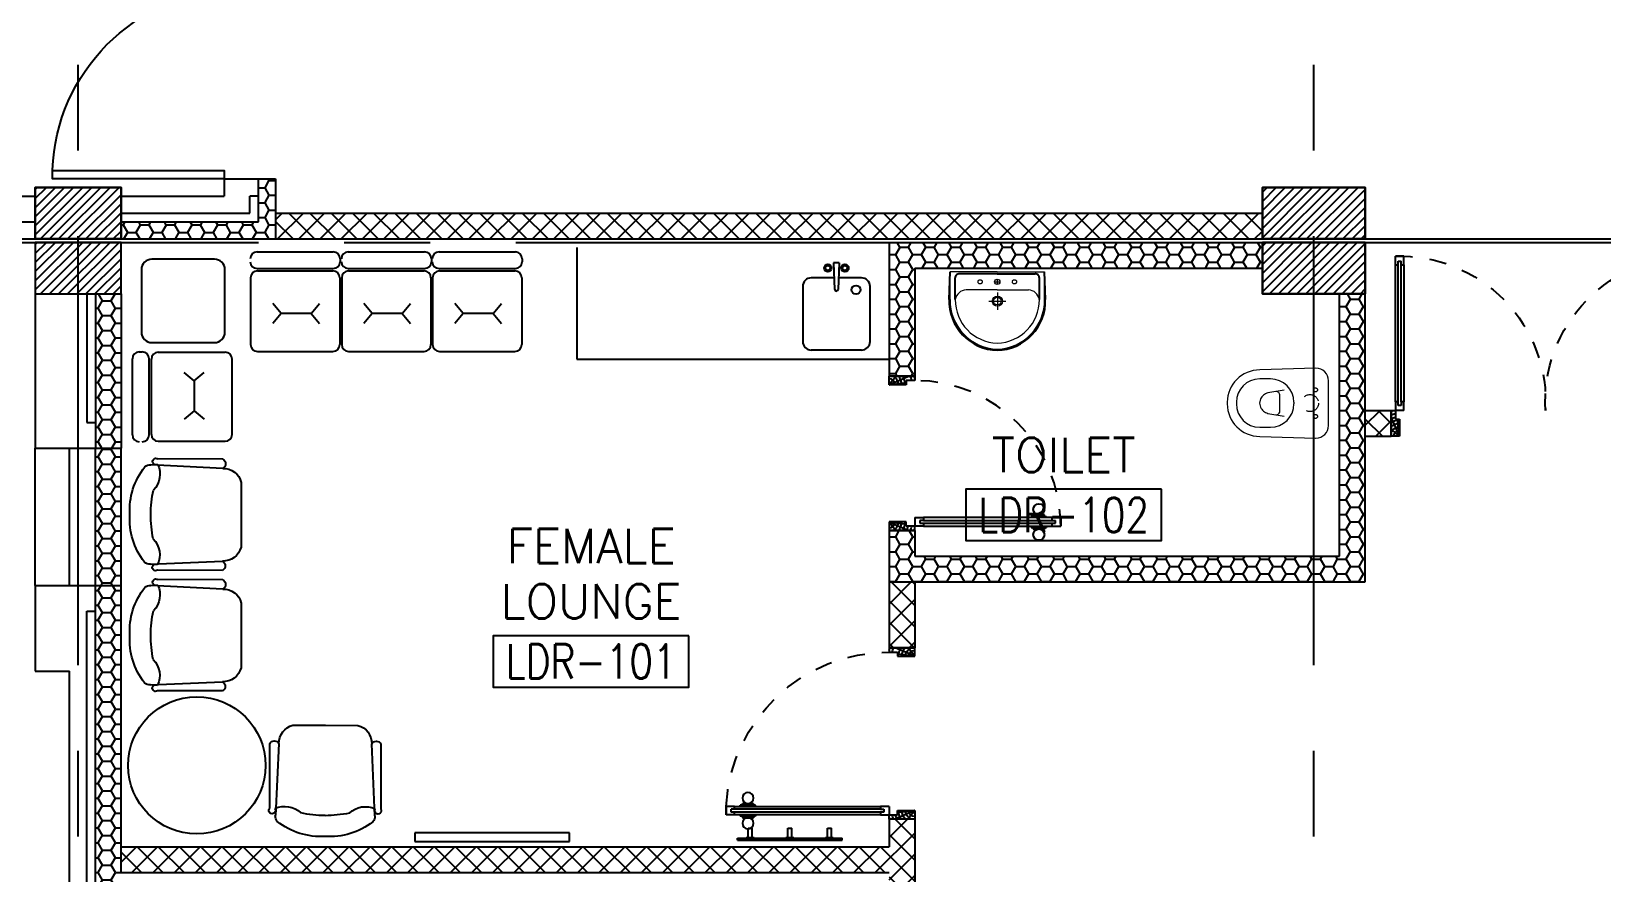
# Model space of a CAD drawing. Extents: x 275967.8 to 276060, y 57291.9 to 57371.4.
# Drawn here: x 275978.06 to 275987.21, y 57322.69 to 57327.59 of the extents above; entities that cross this region are included whole.
import ezdxf
from ezdxf.enums import TextEntityAlignment as Align

# ---------------------------------------------------------------- set-up
doc = ezdxf.new("R2010")
doc.units = 0
doc.header["$MEASUREMENT"] = 0
for name, pattern in [('CENTERX2', [4, 2.5, -0.5, 0.5, -0.5]), ('DASHED', [0.75, 0.5, -0.25]), ('HIDDEN', [0.375, 0.25, -0.125]), ('HIDDEN2', [0.1875, 0.125, -0.0625])]:
    doc.linetypes.add(name, pattern=pattern)
doc.layers.get('0').update_dxf_attribs({"linetype": 'CONTINUOUS'})
for name, color, linetype in [('AXES', 11, 'CENTERX2'), ('COL', 5, 'CONTINUOUS'), ('DOOR', 7, 'CONTINUOUS'), ('FIX', 3, 'CONTINUOUS'), ('HAT', 8, 'CONTINUOUS'), ('INSUL', 4, 'CONTINUOUS'), ('ME-FIX', 3, 'CONTINUOUS'), ('NON-MEDICAL', 5, 'CONTINUOUS'), ('RM-BOX', 4, 'CONTINUOUS'), ('RM-NAME', 2, 'CONTINUOUS'), ('RM-NO', 2, 'CONTINUOUS'), ('ROOF', 7, 'CONTINUOUS'), ('WALL', 2, 'CONTINUOUS'), ('WallType', 11, 'CONTINUOUS'), ('WallType2', 3, 'CONTINUOUS'), ('WIN', 3, 'CONTINUOUS')]:
    doc.layers.add(name, color=color, linetype=linetype)
doc.styles.add('ROMANS', font='ROMANS.shx', dxfattribs={"width": 0.6})
pattern_1 = [(0, (-141853.12112, 13831.888605), (0.075, 0.04330127), [0.05, -0.1]), (120, (-141853.12112, 13831.888605), (-0.074999999836, 0.043301270284), [0.05, -0.1]), (60, (-141853.12112, 13831.888605), (1.64e-10, 0.086602540284), [-0.1, 0.05])]
pattern_2 = [(0, (0, 0), (0.075, 0.04330127), [0.05, -0.1]), (120, (0, 0), (-0.074999999836, 0.043301270284), [0.05, -0.1]), (60, (0, 0), (1.64e-10, 0.086602540284), [-0.1, 0.05])]
pattern_3 = [(45, (0, 0), (-0.061871843354, 0.061871843354), []), (135, (0, 0), (-0.061871843354, -0.061871843354), [])]

# ---------------------------------------------------------------- blocks, each defined once
blk = doc.blocks.new('RM1')
at = {"layer": 'RM-BOX'}
blk.add_lwpolyline([(569.9, -200), (-569.9, -200), (-569.9, -500), (569.9, -500)], close=True, dxfattribs=at)
at = {"layer": 'RM-NAME', "style": 'ROMANS'}
for tag, p in [('ROOMNAME1', (0, 323.8)), ('ROOMNAME2', (0, 0))]:
    blk.add_attdef(tag, text='', height=200, dxfattribs=at).set_placement(p, align=Align.MIDDLE)
at = {"layer": 'RM-NO', "style": 'ROMANS', "width": 0.8}
blk.add_attdef('ROOMNO', text='', height=200, dxfattribs=at).set_placement((0, -350), align=Align.MIDDLE)
blk = doc.blocks.new('DOOR90')
at = {"layer": 'DOOR', "color": 0, "linetype": 'ByBlock'}
for p, q in [((-150, 0), (-150, -25)), ((-150, 0), (0, 0)), ((0, -50), (0, 0)), ((-1000, -25), (-1000, -75)), ((-1000, -75), (-1000, -25)), ((-950, -25), (-1000, -25)), ((-950, -75), (-1000, -75)), ((-970, -42), (-970, -58)), ((-950, -42), (-970, -42)), ((-950, -58), (-970, -58)), ((-950, -25), (-950, -42)), ((-950, -58), (-950, -75)), ((-917.6, -25), (-917.6, -17.8)), ((-827.6, -17.8), (-917.6, -17.8)), ((-917.6, -75), (-917.6, -82.2)), ((-827.6, -82.2), (-917.6, -82.2)), ((-905, -17.8), (-905, -8.8)), ((-905, -8.8), (-840.2, -8.8)), ((-905, -17.8), (-840.2, -17.8)), ((-905, -82.2), (-905, -91.2)), ((-905, -82.2), (-840.2, -82.2)), ((-905, -91.2), (-840.2, -91.2)), ((-840.2, -17.8), (-840.2, -8.8)), ((-840.2, -82.2), (-840.2, -91.2)), ((-827.6, -25), (-827.6, -17.8)), ((-827.6, -75), (-827.6, -82.2)), ((-200, -42), (-200, -25)), ((-200, -25), (-150, -25)), ((-180, -42), (-200, -42)), ((-200, -75), (-200, -58)), ((-200, -58), (-180, -58)), ((-150, -75), (-200, -75)), ((-180, -58), (-180, -42)), ((-150, -75), (-150, -25)), ((-150, -25), (-100, -25)), ((-100, -25), (-100, -50)), ((-100, -50), (0, -50)), ((-150, -900), (-150, -875)), ((-150, -875), (-100, -875)), ((0, -900), (-150, -900)), ((-150, -900), (0, -900)), ((-100, -850), (0, -850)), ((-100, -875), (-100, -850)), ((0, -850), (0, -900))]:
    blk.add_line(p, q, dxfattribs=at)
at = {"layer": 'DOOR', "color": 9, "linetype": 'ByBlock'}
for p, q in [((0, -50), (-113.7, 0)), ((0, -50), (-40.1, 0)), ((0, -50), (-100, -36.6)), ((0, -850), (-113.7, -900)), ((0, -850), (-100, -863.4)), ((0, -850), (-40.1, -900))]:
    blk.add_line(p, q, dxfattribs=at)
at = {"layer": 'DOOR', "linetype": 'ByBlock'}
for p, q in [((-200, -25), (-950, -25)), ((-200, -42), (-950, -42)), ((-200, -58), (-950, -58)), ((-950, -75), (-200, -75))]:
    blk.add_line(p, q, dxfattribs=at)
at = {"layer": 'DOOR', "color": 0, "linetype": 'ByBlock'}
for centre in [(-872.6, 23.5), (-872.6, -123.5)]:
    blk.add_circle(centre, 32.4, dxfattribs=at)
at = {"layer": 'DOOR', "color": 9, "linetype": 'ByBlock'}
for centre, radius, start, end in [((0, -50), 154.4, 161.10529, 166.28577), ((0, -50), 134.4, 158.15985, 169.28002), ((0, -50), 94.4, 148.01819, 180), ((0, -50), 74.4, 137.77643, 180), ((0, -50), 114.4, 154.08384, 167.37743), ((0, -50), 54.4, 113.20738, 180), ((0, -50), 34.4, 90, 180), ((0, -50), 14.4, 90, 180), ((0, -850), 154.4, 193.71423, 198.89471), ((0, -850), 134.4, 190.71998, 201.84015), ((0, -850), 94.4, 180, 211.98181), ((0, -850), 74.4, 180, 222.22357), ((0, -850), 54.4, 180, 246.79262), ((0, -850), 34.4, 180, 270), ((0, -850), 14.4, 180, 270)]:
    blk.add_arc(centre, radius, start, end, dxfattribs=at)
at = {"layer": 'DOOR', "linetype": 'HIDDEN', "ltscale": 0.5}
blk.add_arc((-150, -25), 850, 180, 270, dxfattribs=at)
blk = doc.blocks.new('C5')
at = {"layer": 'HAT', "linetype": 'ByBlock'}
h = blk.add_hatch(dxfattribs=at)
h.set_pattern_fill('ANSI31', color=256, scale=300, style=0)
h.set_pattern_definition([(45, (-223356.182, -51411.005), (-26.516504, 26.516504), [])])
h.paths.add_polyline_path([(300, 300), (0, 300), (0, 0), (300, 0)])
h.paths.add_polyline_path([(600, 300), (300, 300), (300, 0), (600, 0)])
at = {"layer": 'COL'}
blk.add_lwpolyline([(600, 300), (0, 300), (0, 0), (600, 0)], close=True, dxfattribs=at)
blk = doc.blocks.new('WC1')
at = {"layer": 'FIX', "lineweight": 20}
for p, q in [((-210, 203.8), (-538, 193.8)), ((-475, 140.8), (-538, 140.8)), ((-727, 4.8), (-727, -4.8)), ((-674, 4.8), (-674, -4.8)), ((-533.7, 24.2), (-539.5, 0)), ((-539.5, 0), (-533.7, -24.2)), ((-394.8, 75.7), (-490.4, 60.1)), ((-339, 4.8), (-339, -4.8)), ((-490.4, -60.1), (-394.8, -75.7)), ((-538, -140.8), (-475, -140.8)), ((-538, -193.8), (-210, -203.8))]:
    blk.add_line(p, q, dxfattribs=at)
at = {"layer": 'FIX', "linetype": 'Continuous', "lineweight": 20}
blk.add_line((-420.1, -47.3), (-420.4, 44.6), dxfattribs=at)
at = {"layer": 'FIX', "lineweight": 20}
blk.add_lwpolyline([(-213.2, -203.8), (-210, -203.8, 0.414214), (-137, -130.8), (-137, 0), (-137, 130.8, 0.414214), (-210, 203.8)], format="xyb", dxfattribs=at)
at = {"layer": 'FIX', "linetype": 'HIDDEN2', "lineweight": 20, "ltscale": 0.3}
blk.add_circle((-245, 0), 49.8, dxfattribs=at)
at = {"layer": 'FIX', "linetype": 'HIDDEN', "lineweight": 20, "ltscale": 0.05}
for centre in [(-213.2, 77.5), (-213.2, -77.5)]:
    blk.add_circle(centre, 11.6, dxfattribs=at)
at = {"layer": 'FIX', "lineweight": 20}
for centre, radius, start, end in [((-538, 4.8), 189, 90, 180), ((-538, 4.8), 136, 90, 180), ((-475, 4.8), 136, 360, 90), ((-473, -6.9), 68.2, 128.92417, 152.84682), ((-464.4, -17.6), 82, 108.49595, 128.92417), ((-538, -4.8), 189, 180, 270), ((-538, -4.8), 136, 180, 270), ((-473, 6.9), 68.2, 207.15318, 231.07583), ((-464.4, 17.6), 82, 231.07583, 251.50405), ((-475, -4.8), 136, 270, 0)]:
    blk.add_arc(centre, radius, start, end, dxfattribs=at)
at = {"layer": 'FIX', "linetype": 'Continuous', "lineweight": 20}
for centre, start, end in [((-442.7, 45.5), 357.66621, 91.61215), ((-442.4, -45.6), 268.38785, 2.33379)]:
    blk.add_arc(centre, 22.3, start, end, dxfattribs=at)
blk = doc.blocks.new('LAV1')
at = {"layer": 'FIX', "linetype": 'ByBlock', "ltscale": 0.3}
for p, q in [((-280, 210), (-275, 50)), ((-245, 210), (-245, 85)), ((245, 210), (245, 85)), ((280, 210), (275, 50)), ((0, 60), (-220.2, 60)), ((0, 60), (220.2, 60))]:
    blk.add_line(p, q, dxfattribs=at)
at = {"layer": 'FIX', "linetype": 'Continuous', "lineweight": 20}
for p, q in [((-275, 210), (-275, 50)), ((275, 210), (275, 50)), ((0, 155), (-181.4, 155)), ((0, 155), (181.4, 155)), ((0, 50), (-275, 50)), ((0, 50), (-252.5, 50)), ((0, 50), (252.5, 50)), ((0, 50), (275, 50))]:
    blk.add_line(p, q, dxfattribs=at)
at = {"layer": 'FIX', "linetype": 'DASHED', "lineweight": 20, "ltscale": 0.05}
for p, q in [((49.5, 220), (-50.5, 220)), ((-0.5, 170), (-0.5, 270)), ((-0.5, 170), (-0.5, 270))]:
    blk.add_line(p, q, dxfattribs=at)
at = {"layer": 'FIX', "lineweight": 20}
for p, q in [((15.6, 107.5), (-15.5, 107.5)), ((0, 92), (0, 123))]:
    blk.add_line(p, q, dxfattribs=at)
for centre, radius in [((-0.5, 220), 29.5), ((-0.5, 220), 22.5), ((0, 107.5), 15.5)]:
    blk.add_circle(centre, radius, dxfattribs=at)
at = {"layer": 'FIX', "linetype": 'HIDDEN', "lineweight": 20, "ltscale": 0.05}
for centre in [(-100, 107.5), (100, 107.5)]:
    blk.add_circle(centre, 12.4, dxfattribs=at)
at = {"layer": 'FIX', "linetype": 'ByBlock', "ltscale": 0.3}
for centre, radius, start, end in [((6.9, 220), 287, 91.37765, 182.00641), ((-6.9, 220), 287, 357.99359, 88.62235), ((-220.1, 84.9), 24.9, 179.70214, 269.94861), ((220.1, 84.9), 24.9, 270.05139, 0.29786)]:
    blk.add_arc(centre, radius, start, end, dxfattribs=at)
at = {"layer": 'FIX', "linetype": 'Continuous', "lineweight": 20}
for centre, radius, start, end in [((8.4, 216.7), 283.4, 91.6988, 181.35097), ((7.6, 212.5), 252.7, 91.73281, 180.48842), ((-8.4, 216.7), 283.4, 358.64903, 88.3012), ((-7.6, 212.5), 252.7, 359.51158, 88.26719), ((-179.2, 221.8), 66.9, 190.20056, 268.07863), ((179.2, 221.8), 66.9, 271.92137, 349.79944)]:
    blk.add_arc(centre, radius, start, end, dxfattribs=at)
blk = doc.blocks.new('DOOR-10')
at = {"layer": 'DOOR', "color": 0, "linetype": 'ByBlock'}
for p, q in [((-25.7, 1100), (-75.7, 1100)), ((-75.7, 1100), (-25.7, 1100)), ((-75.7, 1050), (-75.7, 1100)), ((-25.7, 1050), (-25.7, 1100)), ((-75.7, 1017.6), (-82.9, 1017.6)), ((-82.9, 927.6), (-82.9, 1017.6)), ((-58.7, 1050), (-75.7, 1050)), ((-42.7, 1070), (-58.7, 1070)), ((-58.7, 1050), (-58.7, 1070)), ((-42.7, 1050), (-42.7, 1070)), ((-25.7, 1050), (-42.7, 1050)), ((-25.7, 1017.6), (-18.5, 1017.6)), ((-18.5, 927.6), (-18.5, 1017.6)), ((-82.9, 1005), (-91.9, 1005)), ((-91.9, 1005), (-91.9, 940.2)), ((-82.9, 940.2), (-91.9, 940.2)), ((-82.9, 1005), (-82.9, 940.2)), ((-75.7, 927.6), (-82.9, 927.6)), ((-25.7, 927.6), (-18.5, 927.6)), ((-18.5, 1005), (-9.5, 1005)), ((-18.5, 1005), (-18.5, 940.2)), ((-18.5, 940.2), (-9.5, 940.2)), ((-9.5, 1005), (-9.5, 940.2)), ((-75.7, 200), (-58.7, 200)), ((-75.7, 150), (-75.7, 200)), ((-58.7, 200), (-58.7, 180)), ((-42.7, 200), (-25.7, 200)), ((-42.7, 180), (-42.7, 200)), ((-25.7, 200), (-25.7, 150)), ((-1000.7, 0), (-1000.7, 150)), ((-1000.7, 150), (-975.7, 150)), ((-1000.7, 150), (-1000.7, 0)), ((-975.7, 150), (-975.7, 100)), ((-975.7, 100), (-950.7, 100)), ((-950.7, 100), (-950.7, 0)), ((-75.7, 150), (-25.7, 150)), ((-58.7, 180), (-42.7, 180)), ((-50.7, 100), (-50.7, 0)), ((-25.7, 100), (-50.7, 100)), ((-0.7, 150), (-25.7, 150)), ((-25.7, 150), (-25.7, 100)), ((-950.7, 0), (-1000.7, 0)), ((-50.7, 0), (-0.7, 0))]:
    blk.add_line(p, q, dxfattribs=at)
at = {"layer": 'DOOR', "linetype": 'ByBlock'}
for p, q in [((-75.7, 1050), (-75.7, 200)), ((-58.7, 200), (-58.7, 1050)), ((-42.7, 200), (-42.7, 1050)), ((-25.7, 200), (-25.7, 1050))]:
    blk.add_line(p, q, dxfattribs=at)
at = {"layer": 'DOOR', "color": 9, "linetype": 'ByBlock'}
for p, q in [((-950.7, 0), (-1000.7, 113.7)), ((-950.7, 0), (-964.1, 100)), ((-50.7, 0), (-0.7, 113.7)), ((-50.7, 0), (-37.3, 100)), ((-0.7, 0), (-0.7, 150)), ((-950.7, 0), (-1000.7, 40.1)), ((-50.7, 0), (-0.7, 40.1))]:
    blk.add_line(p, q, dxfattribs=at)
at = {"layer": 'DOOR', "color": 0, "linetype": 'ByBlock'}
for centre in [(-124.2, 972.6), (22.8, 972.6)]:
    blk.add_circle(centre, 32.4, dxfattribs=at)
at = {"layer": 'DOOR', "linetype": 'HIDDEN', "ltscale": 0.5}
blk.add_arc((-23.4, 149.1), 952.3, 93.14816, 179.94816, dxfattribs=at)
at = {"layer": 'DOOR', "color": 9, "linetype": 'ByBlock'}
for centre, radius, start, end in [((-950.7, 0), 154.4, 103.71423, 108.89471), ((-950.7, 0), 134.4, 100.71998, 111.84015), ((-950.7, 0), 94.4, 90, 121.98181), ((-50.7, 0), 94.4, 58.01819, 90), ((-50.7, 0), 134.4, 68.15985, 79.28002), ((-50.7, 0), 114.4, 64.08384, 77.37743), ((-50.7, 0), 154.4, 71.10529, 76.28577), ((-950.7, 0), 74.4, 90, 132.22357), ((-950.7, 0), 54.4, 90, 156.79262), ((-950.7, 0), 34.4, 90, 180), ((-950.7, 0), 14.4, 90, 180), ((-50.7, 0), 74.4, 47.77643, 90), ((-50.7, 0), 54.4, 23.20738, 90), ((-50.7, 0), 34.4, 0, 90), ((-50.7, 0), 14.4, 0, 90)]:
    blk.add_arc(centre, radius, start, end, dxfattribs=at)
blk = doc.blocks.new('A$C272A55A0')
at = {"layer": 'DOOR', "color": 0, "linetype": 'ByBlock'}
for p, q in [((0, 900.4), (0, 1050.4)), ((50, 1050.4), (0, 1050.4)), ((50, 950.4), (50, 1050.4)), ((1750, 950.4), (1750, 1050.4)), ((1750, 1050.4), (1800, 1050.4)), ((1800, 1050.4), (1800, 900.4)), ((25, 950.4), (50, 950.4)), ((25, 900.4), (25, 950.4)), ((1775, 950.4), (1750, 950.4)), ((1775, 900.4), (1775, 950.4)), ((0, 900.4), (25, 900.4)), ((75, 900.4), (25, 900.4)), ((25, 850.4), (25, 900.4)), ((42, 850.4), (25, 850.4)), ((58, 870.4), (42, 870.4)), ((42, 870.4), (42, 850.4)), ((58, 850.4), (58, 870.4)), ((75, 850.4), (58, 850.4)), ((75, 900.4), (75, 850.4)), ((1725, 900.4), (1775, 900.4)), ((1725, 900.4), (1725, 850.4)), ((1725, 850.4), (1742, 850.4)), ((1742, 870.4), (1758, 870.4)), ((1742, 850.4), (1742, 870.4)), ((1758, 870.4), (1758, 850.4)), ((1758, 850.4), (1775, 850.4)), ((1800, 900.4), (1775, 900.4)), ((1775, 850.4), (1775, 900.4)), ((1717.8, 160.1), (1708.8, 160.1)), ((1708.8, 95.3), (1708.8, 160.1)), ((1717.8, 95.3), (1708.8, 95.3)), ((1725, 172.7), (1717.8, 172.7)), ((1717.8, 172.7), (1717.8, 82.7)), ((1717.8, 95.3), (1717.8, 160.1)), ((1775, 172.7), (1782.2, 172.7)), ((1782.2, 172.7), (1782.2, 82.7)), ((1782.2, 160.1), (1791.2, 160.1)), ((1782.2, 95.3), (1782.2, 160.1)), ((1782.2, 95.3), (1791.2, 95.3)), ((1791.2, 95.3), (1791.2, 160.1)), ((25, 50.4), (42, 50.4)), ((25, 50.4), (25, 0.4)), ((25, 0.4), (75, 0.4)), ((75, 0.4), (25, 0.4)), ((42, 50.4), (42, 30.4)), ((42, 30.4), (58, 30.4)), ((58, 50.4), (75, 50.4)), ((58, 50.4), (58, 30.4)), ((75, 50.4), (75, 0.4)), ((1725, 82.7), (1717.8, 82.7)), ((1742, 50.4), (1725, 50.4)), ((1725, 50.4), (1725, 0.4)), ((1775, 0.4), (1725, 0.4)), ((1725, 0.4), (1775, 0.4)), ((1742, 50.4), (1742, 30.4)), ((1758, 30.4), (1742, 30.4)), ((1775, 50.4), (1758, 50.4)), ((1758, 50.4), (1758, 30.4)), ((1775, 82.7), (1782.2, 82.7)), ((1775, 50.4), (1775, 0.4))]:
    blk.add_line(p, q, dxfattribs=at)
at = {"layer": 'DOOR', "color": 9, "linetype": 'ByBlock'}
for p, q in [((50, 1050.4), (0, 1010.2)), ((50, 1050.4), (0, 936.6)), ((50, 1050.4), (36.6, 950.4)), ((1750, 1050.4), (1800, 1010.2)), ((1750, 1050.4), (1800, 936.6)), ((1750, 1050.4), (1763.4, 950.4))]:
    blk.add_line(p, q, dxfattribs=at)
at = {"layer": 'DOOR', "linetype": 'ByBlock'}
for p, q in [((25, 850.4), (25, 50.4)), ((42, 850.4), (42, 50.4)), ((58, 850.4), (58, 50.4)), ((75, 50.4), (75, 850.4)), ((1725, 50.4), (1725, 850.4)), ((1742, 850.4), (1742, 50.4)), ((1758, 850.4), (1758, 50.4)), ((1775, 850.4), (1775, 50.4))]:
    blk.add_line(p, q, dxfattribs=at)
at = {"layer": 'DOOR', "color": 0, "linetype": 'ByBlock'}
for centre in [(1676.5, 127.7), (1823.5, 127.7)]:
    blk.add_circle(centre, 32.4, dxfattribs=at)
at = {"layer": 'DOOR', "color": 9, "linetype": 'ByBlock'}
for centre, radius, start, end in [((50, 1050.4), 54.4, 203.20738, 270), ((50, 1050.4), 34.4, 180, 270), ((50, 1050.4), 14.4, 180, 270), ((1750, 1050.4), 14.4, 270, 0), ((1750, 1050.4), 34.4, 270, 0), ((1750, 1050.4), 54.4, 270, 336.79262), ((50, 1050.4), 74.4, 227.77643, 270), ((50, 1050.4), 94.4, 238.01819, 270), ((50, 1050.4), 114.4, 244.08384, 257.37743), ((50, 1050.4), 134.4, 248.15985, 259.28002), ((1750, 1050.4), 74.4, 270, 312.22357), ((1750, 1050.4), 94.4, 270, 301.98181), ((1750, 1050.4), 114.4, 282.62257, 295.91616), ((1750, 1050.4), 134.4, 280.71998, 291.84015), ((50, 1050.4), 154.4, 251.10529, 256.28577), ((1750, 1050.4), 154.4, 283.71423, 288.89471)]:
    blk.add_arc(centre, radius, start, end, dxfattribs=at)
at = {"layer": 'DOOR', "linetype": 'HIDDEN', "ltscale": 0.5}
for centre, start, end in [((50, 851.4), 268.31738, 3.29648), ((1750, 851.4), 176.70352, 271.68262)]:
    blk.add_arc(centre, 851.4, start, end, dxfattribs=at)
at = {"layer": 'WALL', "linetype": 'ByBlock'}
blk.add_line((1800, 900.4), (1800, 1050.4), dxfattribs=at)

msp = doc.modelspace()

# ---------------------------------------------------------------- hatches: boundary and pattern name
at = {"layer": 'HAT', "linetype": 'ByBlock'}
h = msp.add_hatch(dxfattribs=at)
h.set_pattern_fill('ANSI31', color=256, scale=0.3, style=0)
h.set_pattern_definition([(45, (275761.879317, 57275.29192), (-0.026516504, 0.026516504), [])])
h.paths.add_polyline_path([(275978.3355, 57326.3829), (275978.3355, 57326.6829), (275978.0855, 57326.6829), (275978.0855, 57326.3829)])
h.paths.add_polyline_path([(275978.5855, 57326.3829), (275978.5855, 57326.6829), (275978.3355, 57326.6829), (275978.3355, 57326.3829)])
h = msp.add_hatch(dxfattribs=at)
h.set_pattern_fill('ANSI31', color=256, scale=0.3, style=0)
h.set_pattern_definition([(45, (275761.879317, 57274.97192), (-0.026516504, 0.026516504), [])])
h.paths.add_polyline_path([(275978.3355, 57326.0629), (275978.3355, 57326.3629), (275978.0855, 57326.3629), (275978.0855, 57326.0629)])
h.paths.add_polyline_path([(275978.5855, 57326.0629), (275978.5855, 57326.3629), (275978.3355, 57326.3629), (275978.3355, 57326.0629)])
h = msp.add_hatch(dxfattribs=at)
h.set_pattern_fill('ANSI31', color=256, scale=0.3, style=0)
h.set_pattern_definition([(45, (275761.879317, 57274.65192), (-0.026516504, 0.026516504), [])])
h.paths.add_polyline_path([(275985.5355, 57326.3629), (275985.2355, 57326.3629), (275985.2355, 57326.0629), (275985.5355, 57326.0629)])
h.paths.add_polyline_path([(275985.8355, 57326.3629), (275985.5355, 57326.3629), (275985.5355, 57326.0629), (275985.8355, 57326.0629)])
at = {"layer": 'WallType', "linetype": 'ByBlock', "ltscale": 0.3}
h = msp.add_hatch(dxfattribs=at)
h.set_pattern_fill('ANSI37', color=256, scale=0.7, style=0)
h.set_pattern_definition(pattern_3)
h.paths.add_polyline_path([(275983.2105, 57322.9994), (275983.0605, 57322.9994), (275983.0605, 57322.8379), (275978.5855, 57322.8379), (275978.5855, 57322.6879), (275983.0605, 57322.6879), (275983.0605, 57322.5264), (275983.2105, 57322.5264)])
h.paths.add_polyline_path([(275983.2105, 57321.5264), (275983.0605, 57321.5264), (275983.0605, 57321.1429), (275983.2105, 57321.1429)])
h.paths.add_polyline_path([(275983.2105, 57324.3829), (275983.0605, 57324.3829), (275983.0605, 57323.9994), (275983.2105, 57323.9994)])
h.paths.add_polyline_path([(275985.2355, 57326.5329), (275979.4855, 57326.5329), (275979.4855, 57326.3829), (275985.2355, 57326.3829)])
h = msp.add_hatch(dxfattribs=at)
h.set_pattern_fill('ANSI37', color=256, scale=0.7, style=0)
h.set_pattern_definition(pattern_3)
h.paths.add_polyline_path([(275985.9855, 57325.3829), (275985.8355, 57325.3829), (275985.8355, 57325.2329), (275985.9855, 57325.2329)])
h.paths.add_polyline_path([(275987.9855, 57325.3829), (275987.7855, 57325.3829), (275987.7855, 57325.2329), (275987.9855, 57325.2329)])
h.paths.add_polyline_path([(275988.1355, 57326.2129), (275987.9855, 57326.2129), (275987.9855, 57324.0379), (275988.1355, 57324.0379)])
at = {"layer": 'WallType2', "linetype": 'ByBlock', "ltscale": 0.3}
h = msp.add_hatch(dxfattribs=at)
h.set_pattern_fill('HONEY', color=256, scale=0.4, style=0)
h.set_pattern_definition(pattern_2)
h.paths.add_polyline_path([(275979.4855, 57326.7329), (275979.3855, 57326.7329), (275979.3855, 57326.4829), (275978.5855, 57326.4829), (275978.5855, 57326.3829), (275979.4855, 57326.3829)])
h = msp.add_hatch(dxfattribs=at)
h.set_pattern_fill('HONEY', color=256, scale=0.4, style=0)
h.set_pattern_definition(pattern_2)
h.paths.add_polyline_path([(275983.2105, 57326.3629), (275983.0605, 57326.3629), (275983.0605, 57325.5829), (275983.2105, 57325.5829)])
h = msp.add_hatch(dxfattribs=at)
h.set_pattern_fill('HONEY', color=256, scale=0.4, style=0)
h.set_pattern_definition(pattern_2)
h.paths.add_polyline_path([(275985.2355, 57326.3629), (275983.2105, 57326.3629), (275983.2105, 57326.2129), (275985.2355, 57326.213)])
at = {"layer": 'WallType2'}
h = msp.add_hatch(dxfattribs=at)
h.set_pattern_fill('HONEY', color=256, scale=0.4, style=0)
h.set_pattern_definition(pattern_1)
h.paths.add_polyline_path([(275978.5855, 57326.0629), (275978.4355, 57326.0629), (275978.4355, 57325.1629), (275978.5855, 57325.1629)])
at = {"layer": 'WallType2', "linetype": 'ByBlock', "ltscale": 0.3}
h = msp.add_hatch(dxfattribs=at)
h.set_pattern_fill('HONEY', color=256, scale=0.4, style=0)
h.set_pattern_definition(pattern_2)
h.paths.add_polyline_path([(275985.5355, 57324.533), (275983.2105, 57324.5329), (275983.2105, 57324.6829), (275983.0605, 57324.6829), (275983.0605, 57324.3829), (275985.3825, 57324.383, 0.031089), (275985.3829, 57324.383, -0.031089), (275985.3825, 57324.383), (275985.5355, 57324.383)])
h.paths.add_polyline_path([(275985.8355, 57326.0629), (275985.6855, 57326.0629), (275985.6855, 57324.533), (275985.5355, 57324.533), (275985.5355, 57324.383), (275985.8355, 57324.383)])
at = {"layer": 'WallType2'}
h = msp.add_hatch(dxfattribs=at)
h.set_pattern_fill('HONEY', color=256, scale=0.4, style=0)
h.set_pattern_definition(pattern_1)
h.paths.add_polyline_path([(275978.5855, 57325.1629), (275978.4355, 57325.1629), (275978.4355, 57324.3629), (275978.5855, 57324.3629)])
h = msp.add_hatch(dxfattribs=at)
h.set_pattern_fill('HONEY', color=256, scale=0.4, style=0)
h.set_pattern_definition(pattern_1)
h.paths.add_polyline_path([(275978.5855, 57324.3629), (275978.4355, 57324.3629), (275978.4355, 57322.3629), (275978.5855, 57322.3629)])

# ---------------------------------------------------------------- linework, layer by layer
at = {"layer": 'AXES'}
for p, q in [((275985.5355, 57291.8986), (275985.5355, 57370.7113)), ((275978.3355, 57291.8986), (275978.3355, 57337.5829)), ((275968.8855, 57326.3829), (276041.9755, 57326.3829)), ((275968.8855, 57326.3629), (276041.9755, 57326.3629))]:
    msp.add_line(p, q, dxfattribs=at)
at = {"layer": 'COL'}
for points in [[(275978.5855, 57326.6829), (275978.0855, 57326.6829), (275978.0855, 57326.3829), (275978.5855, 57326.3829)], [(275978.5855, 57326.6829), (275978.0855, 57326.6829), (275978.0855, 57326.3829), (275978.5855, 57326.3829)], [(275978.5855, 57326.3629), (275978.0855, 57326.3629), (275978.0855, 57326.0629), (275978.5855, 57326.0629)], [(275978.5855, 57326.3629), (275978.0855, 57326.3629), (275978.0855, 57326.0629), (275978.5855, 57326.0629)], [(275985.8355, 57326.3629), (275985.2355, 57326.3629), (275985.2355, 57326.0629), (275985.8355, 57326.0629)]]:
    msp.add_lwpolyline(points, close=True, dxfattribs=at)
at = {"layer": 'DOOR'}
msp.add_lwpolyline([(275978.1855, 57326.7329), (275978.1855, 57326.7829), (275979.1855, 57326.7829), (275979.1855, 57326.7329), (275978.1855, 57326.7329, -0.394043), (275979.1855, 57327.8329, -0.414214)], format="xyb", dxfattribs=at)
at = {"layer": 'INSUL'}
for p, q in [((275979.3855, 57326.4829), (275979.3855, 57326.7329)), ((275979.3855, 57326.6329), (275979.3355, 57326.6329)), ((275979.3355, 57326.5329), (275979.3355, 57326.6329)), ((275978.5855, 57326.5329), (275979.3355, 57326.5329)), ((275978.5855, 57326.4829), (275979.3855, 57326.4829)), ((275978.3855, 57326.0629), (275978.3855, 57325.3129)), ((275978.4355, 57326.0629), (275978.4355, 57325.1629)), ((275978.3855, 57325.3129), (275978.4355, 57325.3129)), ((275978.4355, 57322.3629), (275978.4355, 57324.3629)), ((275978.3855, 57324.2129), (275978.4355, 57324.2129)), ((275978.3855, 57322.5129), (275978.3855, 57324.2129))]:
    msp.add_line(p, q, dxfattribs=at)
at = {"layer": 'ME-FIX'}
for p, q in [((275981.2407, 57326.3329), (275981.2407, 57325.6829)), ((275982.7374, 57326.2446), (275982.7434, 57326.0893)), ((275982.7695, 57326.2446), (275982.7374, 57326.2446)), ((275982.7695, 57326.2446), (275982.7634, 57326.0893)), ((275982.5571, 57326.1065), (275982.5571, 57325.7854)), ((275982.7434, 57326.1564), (275982.607, 57326.1564)), ((275982.8999, 57326.1564), (275982.7634, 57326.1564)), ((275982.9498, 57325.7854), (275982.9498, 57326.1065)), ((275982.607, 57325.7356), (275982.8999, 57325.7356)), ((275981.2407, 57325.6829), (275983.0605, 57325.6829))]:
    msp.add_line(p, q, dxfattribs=at)
for centre, radius in [((275982.7037, 57326.2135), 0.0217), ((275982.7037, 57326.2135), 0.014), ((275982.8032, 57326.2135), 0.0217), ((275982.8032, 57326.2135), 0.014), ((275982.8679, 57326.087), 0.0255)]:
    msp.add_circle(centre, radius, dxfattribs=at)
for centre, radius, start, end in [((275982.607, 57326.1065), 0.0499, 90, 180), ((275982.7534, 57326.0893), 0.00997, 180, 0), ((275982.8999, 57326.1065), 0.0499, 0, 90), ((275982.607, 57325.7854), 0.0499, 180, 270), ((275982.8999, 57325.7854), 0.0499, 270, 0)]:
    msp.add_arc(centre, radius, start, end, dxfattribs=at)
at = {"layer": 'NON-MEDICAL'}
for p, q in [((275979.1295, 57326.2652), (275978.7647, 57326.2652)), ((275979.3777, 57326.308), (275979.8221, 57326.308)), ((275979.8621, 57326.268), (275979.8621, 57326.2507)), ((275979.8621, 57326.268), (275979.8621, 57326.2507)), ((275979.9089, 57326.308), (275980.3533, 57326.308)), ((275980.3933, 57326.268), (275980.3933, 57326.2507)), ((275980.3933, 57326.268), (275980.3933, 57326.2507)), ((275980.4384, 57326.308), (275980.8827, 57326.308)), ((275980.9227, 57326.268), (275980.9227, 57326.2507)), ((275980.9227, 57326.268), (275980.9227, 57326.2507)), ((275978.7039, 57326.2044), (275978.7039, 57325.8396)), ((275979.1903, 57325.8396), (275979.1903, 57326.2044)), ((275979.3777, 57326.2107), (275979.8221, 57326.2107)), ((275979.3803, 57326.197), (275979.8195, 57326.197)), ((275979.9089, 57326.2107), (275980.3533, 57326.2107)), ((275979.9115, 57326.197), (275980.3507, 57326.197)), ((275980.4384, 57326.2107), (275980.8827, 57326.2107)), ((275980.441, 57326.197), (275980.8801, 57326.197)), ((275979.3403, 57326.157), (275979.3403, 57325.767)), ((275979.8595, 57326.157), (275979.8595, 57325.767)), ((275979.8595, 57326.157), (275979.8595, 57325.767)), ((275979.8715, 57326.157), (275979.8715, 57325.767)), ((275980.3907, 57326.157), (275980.3907, 57325.767)), ((275980.3907, 57326.157), (275980.3907, 57325.767)), ((275980.401, 57326.157), (275980.401, 57325.767)), ((275980.9201, 57326.157), (275980.9201, 57325.767)), ((275980.9201, 57326.157), (275980.9201, 57325.767)), ((275979.5178, 57325.9481), (275979.4692, 57326.0065)), ((275979.693, 57325.9481), (275979.7416, 57326.0065)), ((275980.049, 57325.9481), (275980.0004, 57326.0065)), ((275980.2241, 57325.9481), (275980.2728, 57326.0065)), ((275980.5785, 57325.9481), (275980.5298, 57326.0065)), ((275980.7536, 57325.9481), (275980.8022, 57326.0065)), ((275979.5178, 57325.9481), (275979.4692, 57325.8897)), ((275979.693, 57325.9481), (275979.5178, 57325.9481)), ((275979.693, 57325.9481), (275979.7416, 57325.8897)), ((275980.049, 57325.9481), (275980.0004, 57325.8897)), ((275980.2241, 57325.9481), (275980.049, 57325.9481)), ((275980.2241, 57325.9481), (275980.2728, 57325.8897)), ((275980.5785, 57325.9481), (275980.5298, 57325.8897)), ((275980.7536, 57325.9481), (275980.5785, 57325.9481)), ((275980.7536, 57325.9481), (275980.8022, 57325.8897)), ((275978.6913, 57325.725), (275978.7085, 57325.725)), ((275978.6913, 57325.725), (275978.7085, 57325.725)), ((275978.7647, 57325.7788), (275979.1295, 57325.7788)), ((275978.8023, 57325.7224), (275979.1923, 57325.7224)), ((275978.8023, 57325.7224), (275979.1923, 57325.7224)), ((275979.3803, 57325.727), (275979.8195, 57325.727)), ((275979.9115, 57325.727), (275980.3507, 57325.727)), ((275980.441, 57325.727), (275980.8801, 57325.727)), ((275978.6513, 57325.2407), (275978.6513, 57325.685)), ((275978.7485, 57325.2407), (275978.7485, 57325.685)), ((275978.7623, 57325.2433), (275978.7623, 57325.6824)), ((275979.2323, 57325.2433), (275979.2323, 57325.6824)), ((275979.0112, 57325.5559), (275978.9528, 57325.6046)), ((275979.0112, 57325.5559), (275979.0695, 57325.6046)), ((275979.0112, 57325.5559), (275979.0112, 57325.3808)), ((275979.0112, 57325.3808), (275978.9528, 57325.3321)), ((275979.0112, 57325.3808), (275979.0695, 57325.3321)), ((275978.8023, 57325.2033), (275979.1923, 57325.2033)), ((275980.2974, 57322.9198), (275980.2974, 57322.8698)), ((275981.1974, 57322.9198), (275980.2974, 57322.9198)), ((275981.1974, 57322.8698), (275981.1974, 57322.9198)), ((275982.177, 57322.8764), (275982.177, 57322.8882)), ((275982.177, 57322.8882), (275982.7866, 57322.8882)), ((275982.177, 57322.8764), (275982.7866, 57322.8764)), ((275982.2279, 57322.8928), (275982.2741, 57322.8928)), ((275982.2279, 57322.8882), (275982.2279, 57322.8928)), ((275982.2393, 57322.9468), (275982.2627, 57322.9468)), ((275982.2393, 57322.8928), (275982.2393, 57322.9468)), ((275982.2627, 57322.8928), (275982.2627, 57322.9468)), ((275982.2741, 57322.8882), (275982.2741, 57322.8928)), ((275982.4587, 57322.8928), (275982.5049, 57322.8928)), ((275982.4587, 57322.8882), (275982.4587, 57322.8928)), ((275982.4701, 57322.8928), (275982.4701, 57322.9468)), ((275982.4701, 57322.9468), (275982.4935, 57322.9468)), ((275982.4935, 57322.8928), (275982.4935, 57322.9468)), ((275982.5049, 57322.8882), (275982.5049, 57322.8928)), ((275982.6895, 57322.8882), (275982.6895, 57322.8928)), ((275982.6895, 57322.8928), (275982.7356, 57322.8928)), ((275982.7008, 57322.8928), (275982.7008, 57322.9468)), ((275982.7008, 57322.9468), (275982.7243, 57322.9468)), ((275982.7243, 57322.8928), (275982.7243, 57322.9468)), ((275982.7356, 57322.8882), (275982.7356, 57322.8928)), ((275982.7866, 57322.8764), (275982.7866, 57322.8882)), ((275980.2974, 57322.8698), (275981.1974, 57322.8698))]:
    msp.add_line(p, q, dxfattribs=at)
at = {"layer": 'NON-MEDICAL', "extrusion": (0, 0, -1)}
for p, q in [((275979.178, 57325.0992), (275978.7996, 57325.1005)), ((275979.1778, 57325.0452), (275978.7581, 57325.0661)), ((275979.2856, 57324.9637), (275979.285, 57324.7746)), ((275979.285, 57324.7746), (275979.2843, 57324.5854)), ((275978.7561, 57324.4866), (275979.1759, 57324.5047)), ((275979.1758, 57324.4507), (275978.7974, 57324.452)), ((275979.1778, 57324.3416), (275978.7581, 57324.3625)), ((275979.178, 57324.3956), (275978.7996, 57324.3969)), ((275979.2856, 57324.2601), (275979.285, 57324.071)), ((275979.285, 57324.071), (275979.2843, 57323.8818)), ((275978.7561, 57323.783), (275979.1759, 57323.8011)), ((275979.1758, 57323.7471), (275978.7974, 57323.7483)), ((275979.5867, 57323.5478), (275979.7759, 57323.5472)), ((275979.7759, 57323.5472), (275979.965, 57323.5465)), ((275979.4512, 57323.4402), (275979.4499, 57323.0618)), ((275979.5053, 57323.44), (275979.4843, 57323.0203)), ((275980.0638, 57323.0183), (275980.0457, 57323.4381)), ((275980.0998, 57323.438), (275980.0985, 57323.0596))]:
    msp.add_line(p, q, dxfattribs=at)
at = {"layer": 'NON-MEDICAL'}
msp.add_circle((275979.0266, 57323.3134), 0.4, dxfattribs=at)
for centre, radius, start, end in [((275978.7647, 57326.2044), 0.0608, 90, 180), ((275979.1295, 57326.2044), 0.0608, 0, 90), ((275979.3777, 57326.268), 0.04, 90, 180), ((275979.8221, 57326.268), 0.04, 0, 90), ((275979.9089, 57326.268), 0.04, 90, 180), ((275980.3533, 57326.268), 0.04, 0, 90), ((275980.4384, 57326.268), 0.04, 90, 180), ((275980.8827, 57326.268), 0.04, 0, 90), ((275979.3777, 57326.2507), 0.04, 180, 270), ((275979.3803, 57326.157), 0.04, 90, 180), ((275979.8195, 57326.157), 0.04, 0, 90), ((275979.8221, 57326.2507), 0.04, 270, 0), ((275979.9089, 57326.2507), 0.04, 180, 270), ((275979.9115, 57326.157), 0.04, 90, 180), ((275980.3507, 57326.157), 0.04, 0, 90), ((275980.3533, 57326.2507), 0.04, 270, 0), ((275980.4384, 57326.2507), 0.04, 180, 270), ((275980.441, 57326.157), 0.04, 90, 180), ((275980.8801, 57326.157), 0.04, 0, 90), ((275980.8827, 57326.2507), 0.04, 270, 0), ((275978.7647, 57325.8396), 0.0608, 180, 270), ((275979.1295, 57325.8396), 0.0608, 270, 0), ((275978.6913, 57325.685), 0.04, 90, 180), ((275978.7085, 57325.685), 0.04, 0, 90), ((275978.8023, 57325.6824), 0.04, 90, 180), ((275979.1923, 57325.6824), 0.04, 0, 90), ((275979.3803, 57325.767), 0.04, 180, 270), ((275979.8195, 57325.767), 0.04, 270, 0), ((275979.9115, 57325.767), 0.04, 180, 270), ((275980.3507, 57325.767), 0.04, 270, 0), ((275980.441, 57325.767), 0.04, 180, 270), ((275980.8801, 57325.767), 0.04, 270, 0), ((275978.6913, 57325.2407), 0.04, 180, 270), ((275978.7085, 57325.2407), 0.04, 270, 0), ((275978.8023, 57325.2433), 0.04, 180, 270), ((275979.1923, 57325.2433), 0.04, 270, 0)]:
    msp.add_arc(centre, radius, start, end, dxfattribs=at)
at = {"layer": 'NON-MEDICAL', "extrusion": (0, 0, -1)}
for centre, radius, start, end in [((-275978.7883, 57325.0846), 0.0195, 235.03992, 125.35171), ((-275979.1639, 57325.0723), 0.0304, 117.61716, 242.77448), ((-275979.0477, 57324.8001), 0.412, 356.75257, 38.14876), ((-275978.756, 57325.0152), 0.051, 50.65614, 92.28364), ((-275978.6768, 57325.012), 0.1352, 155.27234, 224.16343), ((-275979.1809, 57324.9372), 0.108, 88.33544, 165.796), ((-275979.5087, 57324.7641), 0.7509, 0.93926, 11.81859), ((-275979.0476, 57324.7506), 0.412, 322.24288, 3.63907), ((-275979.5087, 57324.7836), 0.7509, 348.57305, 359.45238), ((-275978.6751, 57324.5413), 0.1352, 136.22821, 205.1193), ((-275979.1798, 57324.6126), 0.108, 194.59564, 272.0562), ((-275978.7544, 57324.5376), 0.051, 268.108, 309.7355), ((-275978.7862, 57324.468), 0.0195, 235.03992, 125.35171), ((-275979.1618, 57324.4777), 0.0304, 117.61716, 242.77448), ((-275979.0477, 57324.0965), 0.412, 356.75257, 38.14876), ((-275978.756, 57324.3116), 0.051, 50.65614, 92.28364), ((-275978.7883, 57324.381), 0.0195, 235.03992, 125.35171), ((-275978.6768, 57324.3084), 0.1352, 155.27234, 224.16343), ((-275979.1639, 57324.3686), 0.0304, 117.61716, 242.77448), ((-275979.1809, 57324.2336), 0.108, 88.33544, 165.796), ((-275979.5087, 57324.0605), 0.7509, 0.93926, 11.81859), ((-275979.0476, 57324.047), 0.412, 322.24288, 3.63907), ((-275979.5087, 57324.0799), 0.7509, 348.57305, 359.45238), ((-275978.6751, 57323.8377), 0.1352, 136.22821, 205.1193), ((-275979.1798, 57323.909), 0.108, 194.59564, 272.0562), ((-275978.7544, 57323.834), 0.051, 268.108, 309.7355), ((-275979.1618, 57323.7741), 0.0304, 117.61716, 242.77448), ((-275978.7862, 57323.7644), 0.0195, 235.03992, 125.35171), ((-275979.6132, 57323.4431), 0.108, 358.33544, 75.796), ((-275979.9378, 57323.442), 0.108, 104.59564, 182.0562), ((-275979.4782, 57323.4261), 0.0304, 27.61716, 152.77448), ((-275980.0727, 57323.424), 0.0304, 27.61716, 152.77448), ((-275979.4658, 57323.0505), 0.0195, 145.03992, 35.35171), ((-275979.5384, 57322.939), 0.1352, 65.27234, 134.16343), ((-275980.0092, 57322.9373), 0.1352, 46.22821, 115.1193), ((-275980.0825, 57323.0484), 0.0195, 145.03992, 35.35171), ((-275979.5352, 57323.0182), 0.051, 320.65614, 2.28364), ((-275979.7503, 57323.3099), 0.412, 266.75257, 308.14876), ((-275979.7864, 57323.7709), 0.7509, 270.93926, 281.81859), ((-275979.7998, 57323.3098), 0.412, 232.24288, 273.63907), ((-275979.7669, 57323.7709), 0.7509, 258.57305, 269.45238), ((-275980.0129, 57323.0166), 0.051, 178.108, 219.7355)]:
    msp.add_arc(centre, radius, start, end, dxfattribs=at)
at = {"layer": 'ROOF'}
for p, q in [((275976.0105, 57326.6329), (275978.0855, 57326.6329)), ((275976.0105, 57326.4829), (275978.0855, 57326.4829))]:
    msp.add_line(p, q, dxfattribs=at)
at = {"layer": 'WALL'}
for p, q in [((275979.1855, 57326.7329), (275979.4855, 57326.7329)), ((275979.1855, 57326.7329), (275979.1855, 57326.6329)), ((275979.4855, 57326.7329), (275979.4855, 57326.3829)), ((275978.5855, 57326.6329), (275979.1855, 57326.6329)), ((275979.4855, 57326.5329), (275985.2355, 57326.5329)), ((275978.5855, 57326.3829), (275985.2355, 57326.3829)), ((275983.0605, 57326.3629), (275985.2355, 57326.363)), ((275983.0605, 57326.3629), (275983.0605, 57325.5829)), ((275983.2105, 57326.2129), (275985.2339, 57326.213)), ((275983.2105, 57326.2129), (275983.2105, 57325.5829)), ((275978.0855, 57326.0629), (275978.0855, 57325.1629)), ((275978.5855, 57326.0629), (275978.5855, 57325.1629)), ((275985.6855, 57324.533), (275985.6855, 57326.063)), ((275985.8355, 57324.383), (275985.8355, 57326.063)), ((275983.0605, 57325.5829), (275983.2105, 57325.5829)), ((275985.8355, 57325.3829), (275985.9855, 57325.3829)), ((275978.0855, 57325.1629), (275978.5855, 57325.1629)), ((275985.8355, 57325.2329), (275985.9855, 57325.2329)), ((275983.0605, 57324.6829), (275983.0605, 57323.9994)), ((275983.0605, 57324.6829), (275983.2105, 57324.6829)), ((275983.2105, 57324.6829), (275983.2105, 57324.5329)), ((275983.2105, 57324.5329), (275985.6855, 57324.533)), ((275978.0855, 57324.3629), (275978.5855, 57324.3629)), ((275978.0855, 57324.3629), (275978.0855, 57323.8629)), ((275978.5855, 57322.6879), (275978.5855, 57324.3629)), ((275983.0605, 57324.3829), (275985.8355, 57324.383)), ((275983.2105, 57324.3829), (275983.2105, 57323.9994)), ((275983.2105, 57323.9994), (275983.0605, 57323.9994)), ((275978.0855, 57323.8629), (275978.2855, 57323.8629)), ((275978.2855, 57322.3629), (275978.2855, 57323.8629)), ((275983.2105, 57322.9994), (275983.0605, 57322.9994)), ((275983.0605, 57322.9994), (275983.0605, 57322.8379)), ((275983.2105, 57322.9994), (275983.2105, 57322.5264)), ((275978.5855, 57322.8379), (275983.0605, 57322.8379)), ((275978.5855, 57322.6879), (275983.0605, 57322.6879))]:
    msp.add_line(p, q, dxfattribs=at)
at = {"layer": 'WALL', "linetype": 'ByBlock'}
msp.add_line((275985.9855, 57325.2329), (275985.9855, 57325.3829), dxfattribs=at)
at = {"layer": 'WALL', "linetype": 'ByBlock', "ltscale": 0.3}
for points in [[(275978.0855, 57326.6829), (275978.5855, 57326.6829), (275978.5855, 57326.3829), (275978.0855, 57326.3829)], [(275985.2355, 57326.6829), (275985.8355, 57326.6829), (275985.8355, 57326.3829), (275985.2355, 57326.3829)], [(275978.5855, 57326.3629), (275978.0855, 57326.3629), (275978.0855, 57326.0629), (275978.5855, 57326.0629)], [(275985.2355, 57326.363), (275985.8355, 57326.363), (275985.8355, 57326.0629), (275985.2355, 57326.0629)]]:
    msp.add_lwpolyline(points, close=True, dxfattribs=at)
at = {"layer": 'WALL'}
msp.add_arc((275985.3825, 57324.386), 0.003, 270, 0, dxfattribs=at)
at = {"layer": 'WIN'}
for p, q in [((275978.0855, 57324.3629), (275978.0855, 57325.1629)), ((275978.2855, 57324.3629), (275978.2855, 57325.1629)), ((275978.4355, 57324.3629), (275978.4355, 57325.1629)), ((275978.5855, 57324.3629), (275978.5855, 57325.1629))]:
    msp.add_line(p, q, dxfattribs=at)

# ---------------------------------------------------------------- block references
at = {"ltscale": 1000, "xscale": 0.001, "yscale": 0.001, "zscale": 0.001, "rotation": 180}
msp.add_blockref('LAV1', (275983.691, 57326.2407), dxfattribs=at)
at = {"layer": 'COL', "linetype": 'ByBlock', "xscale": 0.001, "yscale": 0.001, "zscale": 0.001}
msp.add_blockref('C5', (275985.2355, 57326.3829), dxfattribs=at)
at = {"layer": 'DOOR', "color": 0, "linetype": 'ByBlock', "yscale": 0.001, "zscale": 0.001, "rotation": 180}
for name, p, xscale in [('A$C272A55A0', (275985.9855, 57326.2833), -0.001), ('DOOR90', (275983.0605, 57324.6829), 0.001)]:
    msp.add_blockref(name, p, dxfattribs=dict(at, xscale=xscale))
at = {"layer": 'DOOR', "color": 0, "linetype": 'ByBlock', "ltscale": 0.3, "xscale": -0.001, "yscale": 0.001, "zscale": 0.001, "rotation": 90}
msp.add_blockref('DOOR-10', (275983.2105, 57322.9987), dxfattribs=at)
at = {"layer": 'FIX', "xscale": 0.001, "yscale": 0.001, "zscale": 0.001}
msp.add_blockref('WC1', (275985.758, 57325.4258), dxfattribs=at)
at = {"layer": 'RM-NAME', "xscale": 0.001, "yscale": 0.001, "zscale": 0.001}
for p, values in [((275984.0778, 57325.1241), {'ROOMNO': 'LDR-102', 'ROOMNAME2': 'TOILET'}), ((275981.3244, 57324.2692), {'ROOMNO': 'LDR-101', 'ROOMNAME2': 'LOUNGE', 'ROOMNAME1': 'FEMALE'})]:
    msp.add_blockref('RM1', p, dxfattribs=at).add_auto_attribs(values)

doc.saveas('drawing.dxf')
